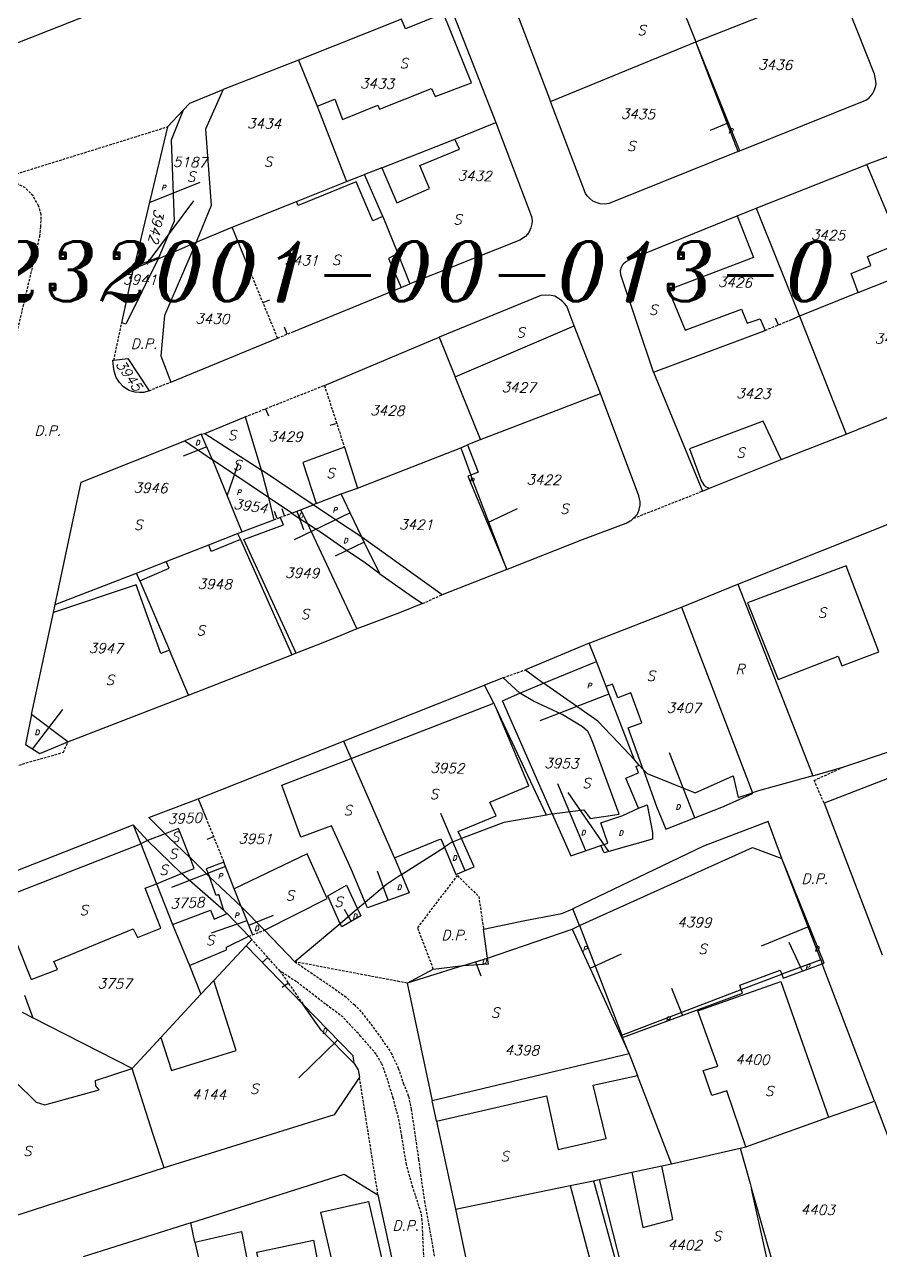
# Model space of a CAD drawing. Extents: x -334462 to -332769, y -29481 to -26664.
# Drawn here: x -334033.1 to -333947.3, y -29046.2 to -28923.2 of the extents above; entities that cross this region are included whole.
import ezdxf
from ezdxf.enums import TextEntityAlignment as Align

# ---------------------------------------------------------------- set-up
doc = ezdxf.new("R2010")
doc.units = 0
doc.header["$MEASUREMENT"] = 0
doc.linetypes.add('HIDDEN', pattern=[0.375, 0.25, -0.125])
for name, color, linetype in [('18', 7, 'CONTINUOUS'), ('DP$DIVIDING$LINE', 7, 'CONTINUOUS'), ('EASEMENT$BOUNDA$', 7, 'CONTINUOUS'), ('ENC$$ST$$A$$TEXT', 7, 'CONTINUOUS'), ('ENCRO$$AREA$TEXT', 7, 'CONTINUOUS'), ('ENCROACHED$WALL', 7, 'CONTINUOUS'), ('MAP$SHEET$BOUND$', 7, 'CONTINUOUS'), ('PARCEL$BOUNDARY', 7, 'CONTINUOUS'), ('PARCEL$NUMBER', 7, 'CONTINUOUS'), ('STRUC$$FOOTPRINT', 7, 'CONTINUOUS')]:
    doc.layers.add(name, color=color, linetype=linetype)
doc.styles.add('ITALICT', font='ITALICT', dxfattribs={"height": 0.2})

msp = doc.modelspace()

# ---------------------------------------------------------------- linework, layer by layer
at = {"layer": '18', "color": 1, "linetype": 'Continuous'}
for p, q in [((-334009.16, -28951.14), (-334008.47, -28950.86)), ((-334006.73, -28954.29), (-334007.01, -28953.6)), ((-333957.49, -28953.39), (-333957.78, -28952.7)), ((-334008.9, -28961.78), (-334008.62, -28962.48)), ((-334001.78, -28963.25), (-334002.47, -28963.47)), ((-334007.74, -28972.79), (-334008, -28972.08)), ((-334007, -28972.51), (-334007.26, -28971.81)), ((-334014.12, -29004.71), (-334014.81, -29005))]:
    msp.add_line(p, q, dxfattribs=at)
at = {"layer": '18', "color": 2, "linetype": 'Continuous'}
for p, q in [((-334008.68, -29016.83), (-334009.24, -29017.33)), ((-334006.62, -29019.39), (-334007.24, -29019.82))]:
    msp.add_line(p, q, dxfattribs=at)
at = {"layer": 'DP$DIVIDING$LINE', "color": 30, "linetype": 'HIDDEN'}
for p, q in [((-334036.03, -28938.89), (-334018.73, -28933.5)), ((-334024.12, -28956.91), (-334023.33, -28953.17)), ((-334020.59, -28959.97), (-334018.4, -28959.1)), ((-333972.02, -28972.77), (-333965.1, -28970.04)), ((-333993.18, -28981.33), (-333991.22, -28980.43)), ((-333985.09, -28988.76), (-333982.86, -28987.96)), ((-333994.72, -29019.39), (-334005.97, -29017.25)), ((-333997.64, -29040.61), (-333999.49, -29028.83))]:
    msp.add_line(p, q, dxfattribs=at)
at = {"layer": 'DP$DIVIDING$LINE', "color": 2, "linetype": 'HIDDEN'}
for p, q in [((-334010.6, -29014.69), (-334010.21, -29014.54)), ((-334010.21, -29014.54), (-334009.03, -29014.09))]:
    msp.add_line(p, q, dxfattribs=at)
at = {"layer": 'DP$DIVIDING$LINE', "color": 30, "linetype": 'HIDDEN'}
msp.add_lwpolyline([(-334045.52, -29000.94), (-334029.18, -28996.24), (-334028.72, -28995.2)], dxfattribs=at)
at = {"layer": 'DP$DIVIDING$LINE', "color": 2, "linetype": 'HIDDEN'}
for points in [[(-333952.91, -29001.33), (-333953.91, -28999.06), (-333950.93, -28997.7)], [(-333992.09, -29017.99), (-333993.66, -29013.83), (-333989.67, -29008.61), (-333987.54, -29010.69), (-333987.06, -29013.97)], [(-334005.97, -29017.25), (-334002.24, -29019.79), (-334000.98, -29020.68), (-334000.04, -29021.55), (-333999.5, -29022.06), (-333998.35, -29023.51), (-333997.22, -29025.06), (-333996.34, -29026.36), (-333995.6, -29027.91), (-333995.1, -29029.41), (-333994.58, -29030.74), (-333994.31, -29032.02), (-333993.57, -29037.08), (-333992.99, -29041.26), (-333992.1, -29046.15), (-333991.03, -29053.39), (-333991, -29053.56)], [(-333992.22, -29053.72), (-333992.53, -29051.02), (-333993.04, -29047.01), (-333993.2, -29043.2), (-333993.3, -29042.46), (-333994.14, -29039.89), (-333994.78, -29037.6), (-333995.25, -29034.76), (-333995.57, -29032.91), (-333996.11, -29030.94), (-333996.77, -29028.79), (-333997.27, -29027.46), (-333997.82, -29026.51), (-333999.35, -29024.73), (-334001.14, -29022.82), (-334002.89, -29021.51), (-334005.81, -29019.25), (-334007.46, -29018.19)]]:
    msp.add_lwpolyline(points, dxfattribs=at)
at = {"layer": 'ENC$$ST$$A$$TEXT', "color": 1, "linetype": 'Continuous'}
for p, q in [((-333962.49, -28933.11), (-333964.33, -28933.86)), ((-334020.53, -28941.11), (-334015.47, -28939.05)), ((-334020.78, -28947.2), (-334016.11, -28940.92)), ((-334014.79, -28965.61), (-334017.16, -28966.54)), ((-334012.76, -28970.51), (-334011.63, -28967.24)), ((-334005.77, -28972.06), (-334005.09, -28973.9)), ((-333986.68, -28973.24), (-333983.66, -28971.78)), ((-333974.48, -28990.41), (-333981.4, -28993.08)), ((-334032.27, -28995.91), (-334029.23, -28991.95)), ((-333965.89, -29002.81), (-333968.43, -28996.28)), ((-333976.8, -29006.12), (-333979.61, -28999.4)), ((-333988.91, -29008.13), (-333991.35, -29002.39)), ((-334012.91, -29007.7), (-334018.33, -29009.8)), ((-333996.61, -29011.08), (-333997.68, -29008.15)), ((-334010.6, -29013.59), (-334008.12, -29012.58)), ((-334000.32, -29013.19), (-334001.01, -29012.01)), ((-334010.79, -29013.13), (-334014.36, -29014.38)), ((-333954.41, -29013.72), (-333959.21, -29015.67)), ((-333976.38, -29017.89), (-333973.24, -29016.46)), ((-333955.07, -29018.18), (-333956.43, -29015.33)), ((-333987.85, -29017.26), (-333987.33, -29018.67)), ((-333967.12, -29022.62), (-333968.18, -29019.94)), ((-334001.67, -29025.09), (-334005.58, -29028.89))]:
    msp.add_line(p, q, dxfattribs=at)
at = {"layer": 'ENCRO$$AREA$TEXT', "color": 5, "linetype": 'Continuous'}
for p, q in [((-334000.43, -28972.22), (-334006.05, -28974.92)), ((-333999.02, -28975.15), (-334001.92, -28976.58)), ((-333974.49, -29006.2), (-333978.57, -29000.26))]:
    msp.add_line(p, q, dxfattribs=at)
at = {"layer": 'ENCROACHED$WALL', "color": 5, "linetype": 'Continuous'}
msp.add_line((-334005.39, -28971.92), (-334004.12, -28971.42), dxfattribs=at)
for points in [[(-333999.26, -28974.66), (-334000.43, -28972.22), (-334001.34, -28970.33)], [(-333997.45, -28978.33), (-333999.02, -28975.15), (-333999.26, -28974.66)], [(-333971.52, -29001.85), (-333970.67, -29001.5), (-333970.11, -29004.3), (-333970.11, -29004.95), (-333974.49, -29006.2), (-333974.96, -29006.33), (-333975.31, -29005.6)]]:
    msp.add_lwpolyline(points, dxfattribs=at)
at = {"layer": 'PARCEL$BOUNDARY', "color": 7, "linetype": 'Continuous'}
for p, q in [((-333970.49, -28912.96), (-333965.78, -28924.99)), ((-333965.78, -28924.99), (-333951.39, -28919.27)), ((-334026.54, -28922.24), (-334037.82, -28926.7)), ((-333995.27, -28922.7), (-334005.62, -28926.83)), ((-333980.34, -28930.97), (-333965.78, -28924.99)), ((-334005.62, -28926.83), (-334013.17, -28929.76)), ((-334005.62, -28926.83), (-334003.73, -28931.42)), ((-334003.73, -28931.42), (-334000.78, -28939)), ((-334017.17, -28931.84), (-334018.73, -28933.5)), ((-334018.73, -28933.5), (-334022.09, -28947.53)), ((-333989.95, -28934.73), (-333985.81, -28933.08)), ((-333997.25, -28937.61), (-333989.95, -28934.73)), ((-333961.54, -28935.99), (-333961.35, -28935.92)), ((-333997.25, -28937.61), (-333998.99, -28938.29)), ((-333959.72, -28941.68), (-333948.63, -28937.28)), ((-334005.81, -28941), (-334000.78, -28939)), ((-333997.16, -28942.51), (-333998.99, -28938.29)), ((-334012.27, -28943.58), (-334005.81, -28941)), ((-333997.16, -28942.51), (-333995.66, -28946.22)), ((-333961.63, -28942.43), (-333959.72, -28941.68)), ((-333959.72, -28941.68), (-333955.39, -28952.51)), ((-334015.86, -28945.09), (-334012.27, -28943.58)), ((-334010.66, -28947.51), (-334012.27, -28943.58)), ((-334019.67, -28946.75), (-334015.86, -28945.09)), ((-333995.66, -28946.22), (-333994.45, -28949.27)), ((-334022.14, -28947.75), (-334022.09, -28947.53)), ((-334022.09, -28947.53), (-334019.6, -28946.58)), ((-334019.6, -28946.58), (-334019.67, -28946.75)), ((-333949.49, -28950.13), (-333940.63, -28946.57)), ((-334023.33, -28953.17), (-334022.14, -28947.75)), ((-334006.24, -28954.1), (-333995.31, -28949.62)), ((-333995.31, -28949.62), (-333994.45, -28949.27)), ((-333949.49, -28950.13), (-333955.39, -28952.51)), ((-333955.39, -28952.51), (-333956.21, -28952.86)), ((-333955.39, -28952.51), (-333950.69, -28964.32)), ((-333975.34, -28960.24), (-333977.96, -28953.45)), ((-334018.4, -28959.1), (-334007.7, -28954.69)), ((-334003.01, -28959.44), (-333991.52, -28954.61)), ((-333991.52, -28954.61), (-333989.91, -28958.58)), ((-333970.02, -28958.12), (-333958.84, -28953.95)), ((-333987.36, -28964.88), (-333989.91, -28958.58)), ((-333970.02, -28958.12), (-333965.1, -28970.04)), ((-333987.36, -28964.88), (-333975.34, -28960.24)), ((-334015.01, -28964.26), (-334010.96, -28962.6)), ((-334015.01, -28964.26), (-334009.35, -28967.92)), ((-333957.23, -28966.87), (-333950.69, -28964.32)), ((-334017.01, -28965.01), (-334014.22, -28966.9)), ((-334001.01, -28965.63), (-333999.69, -28969.75)), ((-333999.69, -28969.75), (-333989.32, -28965.7)), ((-333989.32, -28965.7), (-333988.68, -28965.41)), ((-333989.32, -28965.7), (-333988.33, -28968.43)), ((-334014.22, -28966.9), (-334011.3, -28974.12)), ((-334008.63, -28970.67), (-334014.22, -28966.9)), ((-333964.42, -28969.76), (-333957.23, -28966.87)), ((-334004.12, -28971.42), (-334009.35, -28967.92)), ((-333984.73, -28977.92), (-333988.33, -28968.43)), ((-334006.29, -28972.25), (-334008.63, -28970.67)), ((-334003.83, -28971.3), (-334001.34, -28970.33)), ((-334001.34, -28970.33), (-333999.69, -28969.75)), ((-333965.1, -28970.04), (-333964.42, -28969.76)), ((-334003.83, -28971.3), (-334004.12, -28971.42)), ((-334011.3, -28974.12), (-334008.07, -28972.91)), ((-333961.58, -28979.37), (-333944.83, -28972.7)), ((-334014.6, -28975.42), (-334011.71, -28974.28)), ((-334011.71, -28974.28), (-334011.3, -28974.12)), ((-334011.71, -28974.28), (-334011.43, -28974.91)), ((-333991.22, -28980.43), (-333999.26, -28974.66)), ((-334018.88, -28977.12), (-334014.6, -28975.42)), ((-334011.43, -28974.91), (-334006.28, -28986.47)), ((-334021.83, -28978.29), (-334018.88, -28977.12)), ((-334030.01, -28981.43), (-334021.83, -28978.29)), ((-334021.52, -28979.03), (-334021.83, -28978.29)), ((-333984.73, -28977.92), (-333991.22, -28980.43)), ((-334021.52, -28979.03), (-334018.55, -28985.99)), ((-333967.22, -28981.68), (-333961.58, -28979.37)), ((-333961.58, -28979.37), (-333954.03, -28998.6)), ((-334030.18, -28982.23), (-334030.01, -28981.43)), ((-333976.46, -28985.31), (-333967.22, -28981.68)), ((-334032.38, -28992.45), (-334030.18, -28982.23)), ((-333976.46, -28985.31), (-333982.86, -28987.96)), ((-334016.64, -28990.5), (-334018.55, -28985.99)), ((-334016.64, -28990.5), (-334006.28, -28986.47)), ((-334005.85, -28986.31), (-334006.28, -28986.47)), ((-333982.86, -28987.96), (-333981.03, -28989.31)), ((-333985.09, -28988.76), (-333986.97, -28989.51)), ((-333983.41, -28990.3), (-333985.09, -28988.76)), ((-334028.72, -28995.2), (-334016.64, -28990.5)), ((-334001.09, -28995.12), (-333986.97, -28989.51)), ((-333986.04, -28991.32), (-333986.97, -28989.51)), ((-333980.73, -29002.53), (-333985.8, -28991.82)), ((-334028.72, -28995.2), (-334032.38, -28992.45)), ((-334015.65, -29000.9), (-334001.09, -28995.12)), ((-334001.09, -28995.12), (-334000.32, -28996.87)), ((-333937.11, -28995.23), (-333952.91, -29001.33)), ((-333995.99, -29006.84), (-334000.32, -28996.87)), ((-333971.47, -28997.53), (-333971.94, -28997)), ((-333971.47, -28997.53), (-333971.05, -28997.96)), ((-333954.03, -28998.6), (-333950.93, -28997.7)), ((-334015.65, -29000.9), (-334014.9, -29002.79)), ((-333952.91, -29001.33), (-333947.1, -29016.56)), ((-333980.17, -29002.4), (-333980.73, -29002.53)), ((-334037.26, -29009.43), (-334022.19, -29003.5)), ((-334022.19, -29003.5), (-334021.41, -29005.42)), ((-334022.19, -29003.5), (-334020.75, -29005.1)), ((-334020.75, -29005.1), (-334017.35, -29008.4)), ((-334021.41, -29005.42), (-334019.83, -29009.42)), ((-333995.28, -29008.49), (-333990.97, -29005.76)), ((-334012.05, -29009.92), (-334013.09, -29007.25)), ((-333995.99, -29006.84), (-333995.28, -29008.49)), ((-333953.26, -29017.07), (-333957.17, -29006.9)), ((-334013.1, -29012.12), (-334017.35, -29008.4)), ((-334011.36, -29011.72), (-334014.52, -29008.73)), ((-334019.83, -29009.42), (-334018.23, -29013.51)), ((-334011.36, -29011.72), (-334012.05, -29009.92)), ((-333998.94, -29011.32), (-333999.69, -29011.95)), ((-334010.6, -29014.69), (-334012.77, -29012.41)), ((-334011.36, -29011.72), (-334009.03, -29014.09)), ((-333999.69, -29011.95), (-334001.44, -29013.44)), ((-333977.45, -29013.62), (-333978.09, -29011.94)), ((-334018.23, -29013.51), (-334016.55, -29017.61)), ((-334001.44, -29013.44), (-334005.97, -29017.25)), ((-333986.65, -29016.88), (-333987.06, -29013.97)), ((-333977.45, -29013.62), (-333973.21, -29024.61)), ((-334010.85, -29015.64), (-334010.29, -29015.03)), ((-334010.29, -29015.03), (-334010.6, -29014.69)), ((-334005.97, -29017.25), (-334009.03, -29014.09)), ((-334014.11, -29019.14), (-334010.85, -29015.64)), ((-334016.55, -29017.61), (-334015.4, -29020.49)), ((-333992.09, -29017.99), (-333989.05, -29017.63)), ((-333953.26, -29017.07), (-333957.14, -29018.5)), ((-333953.26, -29017.07), (-333953.12, -29017.45)), ((-333947.86, -29031.22), (-333953.12, -29017.45)), ((-333994.72, -29019.39), (-333992.09, -29017.99)), ((-333961.23, -29020.03), (-333957.14, -29018.5)), ((-334015.4, -29020.49), (-334014.11, -29019.14)), ((-333994.72, -29019.39), (-333992.21, -29031.19)), ((-333973.21, -29024.61), (-333961.23, -29020.03)), ((-334033.09, -29020.59), (-334032.24, -29022.88)), ((-334015.4, -29020.49), (-334019.4, -29024.86)), ((-334022.28, -29027.97), (-334032.24, -29022.88)), ((-334022.28, -29027.97), (-334019.4, -29024.86)), ((-333973.12, -29024.84), (-333973.21, -29024.61)), ((-333972.46, -29026.5), (-333971.62, -29028.67)), ((-333968.2, -29037.51), (-333971.62, -29028.67)), ((-333952.47, -29032.83), (-333947.86, -29031.22)), ((-333991.77, -29033.23), (-333989.88, -29042.05)), ((-333960.77, -29035.81), (-333952.47, -29032.83)), ((-333968.2, -29037.51), (-333961.33, -29035.96)), ((-333961.33, -29035.96), (-333960.77, -29035.81)), ((-334019.08, -29037.93), (-334035.3, -29043.17)), ((-333975.47, -29039.1), (-333972.2, -29038.34)), ((-333972.2, -29038.34), (-333969.18, -29037.71)), ((-333969.18, -29037.71), (-333968.2, -29037.51)), ((-333989.88, -29042.05), (-333978.38, -29039.69)), ((-333978.38, -29039.69), (-333976.02, -29039.21)), ((-333976.02, -29039.21), (-333975.47, -29039.1)), ((-333976.02, -29039.21), (-333973.54, -29048.32)), ((-333960.18, -29040.04), (-333956.43, -29053.32)), ((-334016.4, -29043.45), (-334027.2, -29046.85)), ((-334015.99, -29045.37), (-334016.4, -29043.45)), ((-334015.99, -29045.37), (-334013.03, -29058.13))]:
    msp.add_line(p, q, dxfattribs=at)
at = {"layer": 'PARCEL$BOUNDARY', "color": 2, "linetype": 'HIDDEN'}
for p, q in [((-334007.7, -28954.69), (-334010.66, -28947.51)), ((-333956.21, -28952.86), (-333958.84, -28953.95)), ((-334007.7, -28954.69), (-334006.24, -28954.1)), ((-334010.96, -28962.6), (-334003.01, -28959.44)), ((-334003.01, -28959.44), (-334001.01, -28965.63)), ((-334008.07, -28972.91), (-334007.43, -28972.67)), ((-334007.43, -28972.67), (-334006.29, -28972.25)), ((-334014.9, -29002.79), (-334013.09, -29007.25)), ((-334007.46, -29018.19), (-334010.29, -29015.03)), ((-334007.46, -29018.19), (-334005.16, -29021.5))]:
    msp.add_line(p, q, dxfattribs=at)
at = {"layer": 'PARCEL$BOUNDARY', "color": 7, "linetype": 'Continuous'}
for points in [[(-333983.98, -28918.21), (-333984.38, -28920.3), (-333980.34, -28930.97)], [(-333961.35, -28935.92), (-333948.74, -28930.84), (-333948.4, -28930.59), (-333948.07, -28930.21), (-333947.89, -28929.87), (-333947.78, -28929.54), (-333947.71, -28929.18), (-333947.75, -28928.71), (-333947.88, -28928.24), (-333951.39, -28919.27)], [(-333992.12, -28921.45), (-333990.13, -28922.08), (-333985.81, -28933.08)], [(-333961.54, -28935.99), (-333964.21, -28929.11), (-333965.78, -28924.99)], [(-334017.17, -28931.84), (-334016.51, -28931.14), (-334013.17, -28929.76)], [(-334013.17, -28929.76), (-334014.94, -28933.74), (-334014.36, -28941.41), (-334015.86, -28945.09)], [(-333961.54, -28935.99), (-333974.07, -28941.02), (-333974.5, -28941.2), (-333974.9, -28941.27), (-333975.37, -28941.24), (-333975.77, -28941.11), (-333976.11, -28940.95), (-333976.4, -28940.71), (-333976.67, -28940.42), (-333976.83, -28940.21), (-333980.34, -28930.97)], [(-334017.17, -28931.84), (-334018.36, -28934.85), (-334018.07, -28942.96), (-334019.6, -28946.58)], [(-333985.81, -28933.08), (-333982.26, -28942.5), (-333982.19, -28942.92), (-333982.21, -28943.24), (-333982.3, -28943.64), (-333982.52, -28944.12), (-333982.84, -28944.51), (-333983.41, -28944.86), (-333994.45, -28949.27)], [(-333940.63, -28946.57), (-333944.74, -28935.85), (-333948.63, -28937.28)], [(-334000.78, -28939), (-334000.01, -28938.69), (-333998.99, -28938.29)], [(-333970.02, -28958.12), (-333973.29, -28948.34), (-333973.34, -28947.93), (-333973.23, -28947.58), (-333973.06, -28947.24), (-333972.83, -28947.04), (-333972.31, -28946.78), (-333961.63, -28942.43)], [(-334015.86, -28945.09), (-334019.05, -28952.43), (-334019.42, -28956.49), (-334018.4, -28959.1)], [(-334019.67, -28946.75), (-334022.93, -28953.31), (-334023.33, -28953.17)], [(-333977.96, -28953.45), (-333978.57, -28951.87), (-333978.72, -28951.49), (-333978.95, -28951.22), (-333979.2, -28950.97), (-333979.53, -28950.72), (-333979.9, -28950.5), (-333980.28, -28950.43), (-333980.8, -28950.39), (-333981.3, -28950.41), (-333991.52, -28954.61)], [(-334020.59, -28959.97), (-334021.12, -28960.14), (-334021.56, -28960.16), (-334022.03, -28960.12), (-334022.57, -28959.95), (-334023.16, -28959.57), (-334023.55, -28959.16), (-334023.88, -28958.66), (-334024.09, -28958.02), (-334024.16, -28957.55), (-334024.19, -28957.24), (-334024.21, -28956.92), (-334024.12, -28956.91)], [(-334024.12, -28956.91), (-334022.72, -28956.75), (-334020.59, -28959.97)], [(-333950.69, -28964.32), (-333937.28, -28958.87), (-333937, -28958.49), (-333936.8, -28958.15), (-333936.73, -28957.99)], [(-333972.02, -28972.77), (-333971.63, -28972.35), (-333971.44, -28971.9), (-333971.34, -28971.46), (-333971.34, -28971.11), (-333971.49, -28970.51), (-333975.34, -28960.24)], [(-334030.01, -28981.43), (-334027.41, -28969.16), (-334017.01, -28965.01)], [(-333988.68, -28965.41), (-333988.45, -28965.31), (-333987.36, -28964.88)], [(-333999.26, -28974.66), (-334001.89, -28972.91), (-334004.12, -28971.42)], [(-334006.29, -28972.25), (-334005.61, -28972.73), (-334004.72, -28973.3)], [(-334004.72, -28973.3), (-334003.85, -28973.86), (-334003.4, -28974.14), (-334000.72, -28975.99), (-333998.9, -28977.25), (-333997.56, -28978.25), (-333997.45, -28978.33)], [(-333984.73, -28977.92), (-333983.82, -28977.54), (-333977.12, -28974.91), (-333972.75, -28973.25), (-333972.35, -28973.04), (-333972.25, -28972.98), (-333972.02, -28972.77)], [(-333997.45, -28978.33), (-333994.41, -28980.47), (-333993.18, -28981.33)], [(-333993.18, -28981.33), (-333995.47, -28982.24), (-333999.39, -28983.72), (-333999.76, -28983.87)], [(-333999.76, -28983.87), (-334001.78, -28984.7), (-334003.34, -28985.34), (-334005.85, -28986.31)], [(-333971.94, -28997), (-333974.12, -28994.66), (-333974.28, -28994.49), (-333975.61, -28993.13), (-333981.03, -28989.31)], [(-333980.17, -29002.4), (-333977.34, -29002.05), (-333977, -29002.01), (-333976.36, -29002.87), (-333973.45, -29002.46), (-333976.09, -28995.27), (-333976.4, -28994.51), (-333976.6, -28994.15), (-333977.12, -28993.68), (-333979.17, -28992.45), (-333982.05, -28991.1), (-333983.41, -28990.3)], [(-333986.04, -28991.32), (-333985.92, -28991.58), (-333985.8, -28991.82)], [(-333950.93, -28997.7), (-333942.09, -28994.71), (-333936.9, -28992.78)], [(-333971.05, -28997.96), (-333970.67, -28998.35), (-333965.83, -29000.31), (-333962.04, -28998.61), (-333961.54, -29000.76), (-333960.11, -29000.31)], [(-333954.03, -28998.6), (-333959.48, -29000.11), (-333960.11, -29000.31)], [(-334018.97, -29004.42), (-334020.61, -29002.77), (-334015.65, -29000.9)], [(-333980.73, -29002.53), (-333985.02, -29003.28), (-333989.25, -29004.9)], [(-333957.17, -29006.9), (-333958.51, -29003.17), (-333965, -29005.67), (-333978.09, -29011.94)], [(-334016.45, -29006.82), (-334018.65, -29004.75), (-334018.97, -29004.42)], [(-333989.25, -29004.9), (-333990.26, -29005.3), (-333990.97, -29005.76)], [(-334014.52, -29008.73), (-334016.37, -29006.9), (-334016.45, -29006.82)], [(-333995.28, -29008.49), (-333996.8, -29009.49), (-333998.94, -29011.32)], [(-334012.77, -29012.41), (-334012.78, -29012.4), (-334013.1, -29012.12)], [(-333987.06, -29013.97), (-333982.93, -29013.12), (-333979.22, -29012.4), (-333978.09, -29011.94)], [(-333989.05, -29017.63), (-333986.57, -29017.45), (-333986.65, -29016.88)], [(-334033.32, -29022.32), (-334032.92, -29022.52), (-334032.24, -29022.88)], [(-334000.01, -29027.44), (-334003.35, -29024.1), (-334005.16, -29021.5)], [(-333972.46, -29026.5), (-333972.56, -29026.25), (-333973.12, -29024.84)], [(-334000.01, -29027.44), (-333999.61, -29028.08), (-333999.49, -29028.83)], [(-334019.08, -29037.93), (-334020.2, -29034.46), (-334022.28, -29027.97)], [(-333999.49, -29028.83), (-334002.04, -29032.59), (-334019.08, -29037.93)], [(-333991.77, -29033.23), (-333991.87, -29032.72), (-333992.21, -29031.19)], [(-333947.86, -29031.22), (-333941.92, -29046.94), (-333941.89, -29047.6), (-333942.04, -29048.22), (-333942.32, -29048.8), (-333942.61, -29049.31), (-333943.01, -29049.75), (-333943.45, -29050.03), (-333944.36, -29050.43)], [(-333961.33, -29035.96), (-333960.34, -29039.49), (-333960.18, -29040.04)], [(-334016.4, -29043.45), (-334001.04, -29038.56), (-333997.64, -29040.61)], [(-333997.64, -29040.61), (-333993.94, -29057.62), (-333995.98, -29060.12), (-333997.34, -29061.12)], [(-333989.88, -29042.05), (-333986.59, -29057.65), (-333983.09, -29059.91), (-333971.2, -29056.95)]]:
    msp.add_lwpolyline(points, dxfattribs=at)
at = {"layer": 'PARCEL$BOUNDARY', "color": 2, "linetype": 'HIDDEN'}
msp.add_lwpolyline([(-334035.97, -28963.23), (-334031.54, -28944.5), (-334031.43, -28943.54), (-334031.41, -28942.31), (-334031.66, -28941.44), (-334032.22, -28940.43), (-334032.99, -28939.63), (-334034.09, -28939.07), (-334035.12, -28938.8), (-334036.03, -28938.89)], dxfattribs=at)
at = {"layer": 'STRUC$$FOOTPRINT', "color": 1, "linetype": 'Continuous'}
for p, q in [((-333961.35, -28935.92), (-333965.78, -28924.99)), ((-334019.67, -28946.75), (-334022.14, -28947.75)), ((-333989.91, -28958.58), (-333977.96, -28953.45)), ((-334010.96, -28962.6), (-334009.35, -28967.92)), ((-334015.35, -28964.33), (-334017.01, -28965.01)), ((-334015.35, -28964.33), (-334015.01, -28964.26)), ((-334014.22, -28966.9), (-334015.35, -28964.33)), ((-334009.35, -28967.92), (-334008.63, -28970.67)), ((-334008.63, -28970.67), (-334008.07, -28972.91)), ((-334006.29, -28972.25), (-334005.39, -28971.92)), ((-334005.39, -28971.92), (-334004.72, -28973.3)), ((-333967.22, -28981.68), (-333960.11, -29000.31)), ((-333975.73, -28987.12), (-333976.46, -28985.31)), ((-333957.53, -28988.93), (-333951.52, -28986.59)), ((-333981.03, -28989.31), (-333975.73, -28987.12)), ((-333974.77, -28989.65), (-333975.73, -28987.12)), ((-333983.41, -28990.3), (-333981.03, -28989.31)), ((-333971.94, -28997), (-333974.77, -28989.65)), ((-334000.32, -28996.87), (-333986.04, -28991.32)), ((-334020.75, -29005.1), (-334021.41, -29005.42)), ((-334018.97, -29004.42), (-334020.75, -29005.1)), ((-334036.56, -29011.32), (-334021.41, -29005.42)), ((-334019.83, -29009.42), (-334017.35, -29008.4)), ((-334011.36, -29011.72), (-334010.21, -29014.54)), ((-333986.65, -29016.88), (-333978.16, -29013.97)), ((-333978.16, -29013.97), (-333977.45, -29013.62)), ((-333978.16, -29013.97), (-333972.46, -29026.5)), ((-334005.16, -29021.5), (-334010.85, -29015.64)), ((-333989.05, -29017.63), (-333994.72, -29019.39)), ((-333989.05, -29017.63), (-333986.65, -29016.88)), ((-333972.46, -29026.5), (-333992.21, -29031.19))]:
    msp.add_line(p, q, dxfattribs=at)
for points in [[(-334003.73, -28931.42), (-334001.98, -28930.73), (-334001.21, -28932.78), (-333997.65, -28931.33), (-333997.5, -28931.73), (-333992.27, -28929.65), (-333991.91, -28930.48), (-333988.25, -28929.1), (-333991.07, -28922.14), (-333994.89, -28923.69), (-333995.27, -28922.7)], [(-333997.25, -28937.61), (-333995.74, -28941.14), (-333992.47, -28939.69), (-333993.44, -28937.39), (-333989.46, -28935.75), (-333989.95, -28934.73)], [(-333949.49, -28950.13), (-333950.2, -28948.21), (-333948.23, -28947.41), (-333948.57, -28946.51), (-333945.34, -28945.17), (-333948.63, -28937.28)], [(-333997.16, -28942.51), (-333998.16, -28942.95), (-333999.84, -28939.03), (-334005.65, -28941.4), (-334005.81, -28941)], [(-333961.63, -28942.43), (-333959.99, -28946.6), (-333968.5, -28949.86), (-333966.84, -28953.91), (-333961.21, -28951.79), (-333960.62, -28953.21), (-333959.34, -28952.75), (-333958.84, -28953.95)], [(-333995.66, -28946.22), (-333996.59, -28946.72), (-333995.31, -28949.62)], [(-333957.23, -28966.87), (-333959.01, -28963.02), (-333966.42, -28965.8), (-333965.23, -28968.98), (-333964.97, -28969.4), (-333964.74, -28969.61), (-333964.42, -28969.76)], [(-334001.01, -28965.63), (-334005.16, -28967.18), (-334003.83, -28971.3)], [(-333988.68, -28965.41), (-333987.59, -28968.15), (-333988.33, -28968.43)], [(-333988.33, -28968.43), (-333988.63, -28968.55), (-333984.73, -28977.92)], [(-334005.85, -28986.31), (-334011.08, -28974.91), (-334007.11, -28973.42), (-334007.43, -28972.67)], [(-334004.72, -28973.3), (-334004.34, -28974.1), (-333999.76, -28983.87)], [(-334011.43, -28974.91), (-334014.35, -28976.09), (-334014.6, -28975.42)], [(-334021.52, -28979.03), (-334018.58, -28977.76), (-334018.88, -28977.12)], [(-333951.52, -28986.59), (-333951.13, -28987.56), (-333947.44, -28986.17), (-333950.69, -28977.54), (-333960.58, -28981.26), (-333957.53, -28988.93)], [(-334018.55, -28985.99), (-334019.4, -28986.32), (-334021.89, -28979.45), (-334030.18, -28982.23)], [(-333971.05, -28997.96), (-333972.57, -28993.77), (-333971.2, -28993.27), (-333972.29, -28990.26), (-333973.58, -28990.79), (-333974.13, -28989.4), (-333974.77, -28989.65)], [(-333980.17, -29002.4), (-333985.14, -28991.07), (-333983.41, -28990.3)], [(-333989.25, -29004.9), (-333989.59, -29004.19), (-333985.8, -29002.62), (-333986.43, -29001.24), (-333982.5, -28999.59), (-333985.8, -28991.82)], [(-334032.38, -28992.45), (-334032.98, -28995.47), (-334031.55, -28996.35), (-334028.72, -28995.2)], [(-333998.94, -29011.32), (-334000.31, -29008.02), (-334002.31, -29003.62), (-334005.37, -29004.74), (-334007.29, -28999.52), (-334000.32, -28996.87)], [(-333971.52, -29001.85), (-333972.78, -28998.85), (-333971.53, -28998.31), (-333971.75, -28997.68), (-333971.47, -28997.53)], [(-333971.05, -28997.96), (-333971.03, -28998.02), (-333969.71, -29001.68), (-333968.79, -29003.94), (-333962.99, -29001.68), (-333960.09, -29000.38), (-333960.11, -29000.31)], [(-333980.17, -29002.4), (-333978.3, -29006.64), (-333975.31, -29005.6)], [(-333975.31, -29005.6), (-333974.98, -29005.48), (-333974.59, -29005.35), (-333975.3, -29003.33), (-333973.1, -29002.59), (-333971.52, -29001.85)], [(-334016.45, -29006.82), (-334017.64, -29003.89), (-334018.97, -29004.42)], [(-333995.99, -29006.84), (-333991.35, -29004.92), (-333990.97, -29005.76)], [(-333990.97, -29005.76), (-333989.82, -29008.51), (-333988, -29007.74), (-333989.25, -29004.9)], [(-334009.03, -29014.09), (-334002.72, -29010.92), (-334004.75, -29006.42), (-334012.05, -29009.92)], [(-333977.45, -29013.62), (-333960.09, -29005.79), (-333957.17, -29006.9)], [(-334017.35, -29008.4), (-334016.08, -29007.91), (-334016.45, -29006.82)], [(-334013.09, -29007.25), (-334014.87, -29007.93), (-334014.52, -29008.73)], [(-333953.12, -29017.45), (-333952.92, -29017.4), (-333957.17, -29006.9)], [(-334013.1, -29012.12), (-334013.6, -29010.5), (-334013.87, -29010.59), (-334014.52, -29008.73)], [(-333995.28, -29008.49), (-333994.52, -29010.32), (-333998.7, -29011.84), (-333998.94, -29011.32)], [(-334034.99, -29015.49), (-334033.98, -29015.08), (-334032.39, -29019.03), (-334029.77, -29018.02), (-334030.14, -29017.22), (-334022.18, -29013.93), (-334021.76, -29014.83), (-334019.42, -29013.88), (-334020.99, -29009.88), (-334019.83, -29009.42)], [(-334001.44, -29013.44), (-334002.67, -29010.65), (-334000.81, -29009.58), (-333999.69, -29011.95)], [(-334018.23, -29013.51), (-334014.44, -29012.08), (-334014.07, -29012.96), (-334012.77, -29012.41)], [(-333999.69, -29011.95), (-333999.36, -29012.63), (-334001.27, -29013.75), (-334001.44, -29013.44)], [(-334016.55, -29017.61), (-334012.84, -29016.05), (-334012.84, -29015.77), (-334010.6, -29014.69)], [(-333957.14, -29018.5), (-333957.01, -29018.91), (-333953.12, -29017.45)], [(-333961.23, -29020.03), (-333961.37, -29019.6), (-333957.31, -29018.08), (-333957.14, -29018.5)], [(-334019.4, -29024.86), (-334018.34, -29028.15), (-334011.85, -29026.15), (-334014.11, -29019.14)], [(-333973.12, -29024.84), (-333961.11, -29020.39), (-333961.23, -29020.03)], [(-333960.77, -29035.81), (-333962.68, -29030.19), (-333964.17, -29030.66), (-333965.04, -29028.17), (-333963.56, -29027.73), (-333965.58, -29022.18), (-333957.26, -29019.22), (-333952.47, -29032.83)], [(-334000.01, -29027.44), (-334000.14, -29026.67), (-334005.16, -29021.5)], [(-334041.61, -29030.98), (-334040.6, -29032.03), (-334036.05, -29027.27), (-334031.91, -29031.33), (-334031.05, -29031.61), (-334025.58, -29030.1), (-334025.93, -29029.7), (-334025.97, -29029.15), (-334022.28, -29027.97)], [(-333991.77, -29033.23), (-333980.75, -29030.7), (-333979.58, -29036.08), (-333974.78, -29034.99), (-333976.07, -29029.61), (-333971.62, -29028.67)], [(-333972.2, -29038.34), (-333971.09, -29043.9), (-333968.09, -29043.1), (-333969.18, -29037.71)], [(-333978.38, -29039.69), (-333975.91, -29048.98), (-333973.54, -29048.32)], [(-333975.47, -29039.1), (-333971.89, -29053.12), (-333958.04, -29049.65), (-333960.18, -29040.04)], [(-334015.99, -29045.37), (-334011.33, -29044.29), (-334010.31, -29049.37), (-334009.19, -29049.23), (-334009.79, -29046.38), (-334004.09, -29045.17), (-334003.6, -29047.83), (-334002.15, -29047.56), (-334003.38, -29042.38), (-333998.6, -29041.3), (-333995.64, -29054.04), (-334013.03, -29058.13)]]:
    msp.add_lwpolyline(points, dxfattribs=at)

# ---------------------------------------------------------------- texts
at = {"layer": 'DP$DIVIDING$LINE', "color": 2, "linetype": 'Continuous', "style": 'ITALICT'}
for p in [(-334021.09, -28955.26), (-334030.74, -28963.98), (-333953.85, -29008.92), (-333994.85, -29043.71)]:
    msp.add_text('D.P.', height=1, dxfattribs=at).set_placement(p, align=Align.MIDDLE)
at = {"layer": 'DP$DIVIDING$LINE', "color": 4, "linetype": 'Continuous', "style": 'ITALICT'}
msp.add_text('D.P.', height=1, dxfattribs=at).set_placement((-333989.96, -29014.57), align=Align.MIDDLE)
at = {"layer": 'EASEMENT$BOUNDA$', "color": 3, "linetype": 'Continuous', "style": 'ITALICT'}
msp.add_text('R', height=1, dxfattribs=at).set_placement((-333961.34, -28987.91), align=Align.MIDDLE)
at = {"layer": 'ENC$$ST$$A$$TEXT', "color": 1, "linetype": 'Continuous', "style": 'ITALICT'}
for s, p in [('P', (-333962.28, -28933.94)), ('P', (-334019.14, -28939.62)), ('P', (-334020.62, -28947.06)), ('D', (-334015.74, -28965.19)), ('P', (-333988.25, -28968.99)), ('P', (-334011.59, -28970.18)), ('D', (-334005.39, -28972.5)), ('P', (-333976.45, -28989.56)), ('D', (-334031.82, -28994.25)), ('D', (-333967.57, -29001.72)), ('D', (-333977.08, -29004.29)), ('D', (-333989.97, -29006.83)), ('P', (-334013.44, -29008.65)), ('D', (-333995.51, -29009.78)), ('P', (-334011.81, -29012.59)), ('D', (-333999.97, -29012.69)), ('D', (-334009.81, -29013.91)), ('P', (-333976.9, -29015.96)), ('D', (-333953.65, -29015.93)), ('D', (-333986.99, -29017.22)), ('P', (-333954.59, -29017.78)), ('P', (-333968.59, -29023.02)), ('D', (-334003, -29024.19))]:
    msp.add_text(s, height=0.5, dxfattribs=at).set_placement(p, align=Align.MIDDLE)
at = {"layer": 'ENCRO$$AREA$TEXT', "color": 5, "linetype": 'Continuous', "style": 'ITALICT'}
for s, p in [('P', (-334001.95, -28971.94)), ('D', (-334000.9, -28975.01)), ('D', (-333973.3, -29004.33))]:
    msp.add_text(s, height=0.5, dxfattribs=at).set_placement(p, align=Align.MIDDLE)
at = {"layer": 'MAP$SHEET$BOUND$', "color": 6, "linetype": 'Continuous', "style": 'ITALICT'}
msp.add_text('232001-00-013-0', height=6, dxfattribs=at).set_placement((-333994, -28948), align=Align.MIDDLE)
at = {"layer": 'PARCEL$NUMBER', "color": 7, "linetype": 'Continuous', "style": 'ITALICT'}
for s, p in [('3436', (-333957.82, -28927.28)), ('3433', (-333997.73, -28929.17)), ('3434', (-334009.05, -28933.18)), ('3435', (-333971.58, -28932.22)), ('5187', (-334016.48, -28937.05)), ('3432', (-333987.95, -28938.42)), ('3425', (-333952.53, -28944.36)), ('3431', (-334005.31, -28946.9)), ('3941', (-334021.48, -28948.83)), ('3430', (-334014.25, -28952.76)), ('3424', (-333946.13, -28954.77)), ('3427', (-333983.54, -28959.64)), ('3423', (-333960.02, -28960.25)), ('3428', (-333996.71, -28961.96)), ('3429', (-334006.91, -28964.57)), ('3422', (-333981.05, -28968.9)), ('3946', (-334020.44, -28969.72)), ('3421', (-333993.81, -28973.4)), ('3949', (-334005.24, -28978.25)), ('3948', (-334014.01, -28979.37)), ('3947', (-334024.93, -28985.8)), ('3407', (-333967, -28991.79)), ('3952', (-333990.69, -28997.83)), ('3953', (-333979.26, -28997.34)), ('3951', (-334009.93, -29004.92)), ('4399', (-333965.92, -29013.29)), ('3757', (-334024.04, -29019.44)), ('4398', (-333983.21, -29026.12)), ('4400', (-333960.11, -29027.05)), ('4144', (-334014.57, -29030.56)), ('4403', (-333953.55, -29042.12)), ('4402', (-333966.87, -29045.65))]:
    msp.add_text(s, height=1, rotation=358.9678, dxfattribs=at).set_placement(p, align=Align.MIDDLE)
at = {"layer": 'PARCEL$NUMBER', "color": 1, "linetype": 'Continuous', "style": 'ITALICT'}
for s, rotation, p in [('3942', 259.5587, (-334019.85, -28943.45)), ('3426', 358.345, (-333961.85, -28949.1)), ('3945', 305.0335, (-334022.59, -28958.44)), ('3954', 351.4788, (-334010.41, -28971.55)), ('3950', 2.1167, (-334017, -29002.86)), ('3758', 2.7015, (-334016.76, -29011.35))]:
    msp.add_text(s, height=1, rotation=rotation, dxfattribs=at).set_placement(p, align=Align.MIDDLE)
at = {"layer": 'STRUC$$FOOTPRINT', "color": 1, "linetype": 'Continuous', "style": 'ITALICT'}
for p in [(-333971.22, -28923.81), (-333995.06, -28927.13), (-333972.25, -28935.43), (-334008.66, -28937), (-334016.37, -28938.49), (-333989.67, -28942.8), (-334001.84, -28946.86), (-333970.05, -28951.86), (-333983.34, -28954.13), (-334012.27, -28964.43), (-333961.29, -28966.18), (-334011.76, -28967.43), (-334002.41, -28968.23), (-333978.96, -28971.81), (-334021.69, -28973.42), (-334004.96, -28982.38), (-333953.13, -28982.22), (-334015.41, -28984.01), (-333970.29, -28988.57), (-334024.53, -28988.98), (-333976.75, -28999.33), (-333992.02, -29000.43), (-334000.68, -29002.05), (-334017.97, -29004.73), (-334018.19, -29006.42), (-334019.14, -29008.03), (-334006.48, -29010.6), (-334001.6, -29011.23), (-334027.14, -29012.07), (-334014.48, -29015.08), (-333965.11, -29015.96), (-333985.89, -29022.35), (-334010.04, -29029.99), (-333958.43, -29030.21), (-334032.79, -29036.23), (-333984.94, -29036.75), (-333963.65, -29044.76)]:
    msp.add_text('S', height=1, dxfattribs=at).set_placement(p, align=Align.MIDDLE)

doc.saveas('drawing.dxf')
